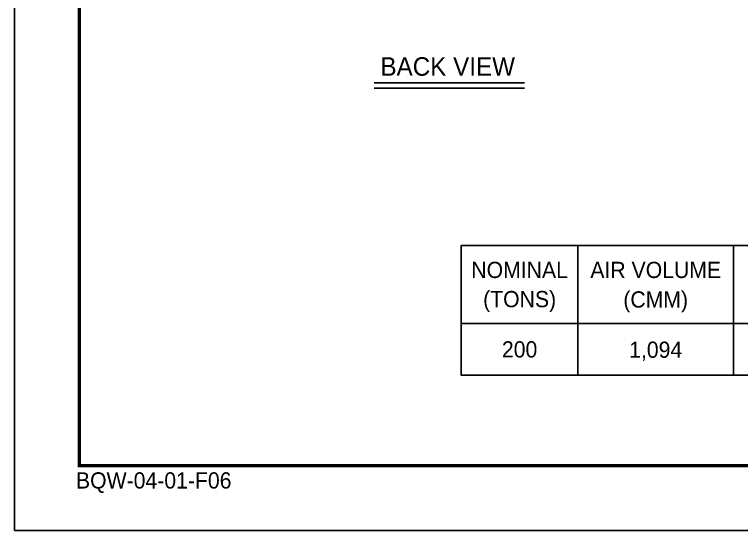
# Model space of a CAD drawing. Header units: millimetres. Extents: x 10706 to 40113, y 7812 to 28607.
# Drawn here: x 10706 to 18557, y 7812 to 13380 of the extents above; entities that cross this region are included whole.
import ezdxf
from ezdxf.enums import TextEntityAlignment as Align

# ---------------------------------------------------------------- set-up
doc = ezdxf.new("R2010")
doc.units = ezdxf.units.MM
for name, color, linetype in [('냉각탑_box', 1, 'Continuous'), ('냉각탑_form', 1, 'Continuous'), ('냉각탑_text', 3, 'Continuous')]:
    doc.layers.add(name, color=color, linetype=linetype)
doc.styles.add('돋움', font='Dotum.ttf')

msp = doc.modelspace()

# ---------------------------------------------------------------- linework, layer by layer
at = {"layer": 'Defpoints'}
msp.add_lwpolyline([(10705.9, 28607.1), (40113.1, 28607.1), (40113.1, 7812), (10705.9, 7812)], close=True, dxfattribs=at)
at = {"layer": '냉각탑_box'}
for p, q in [((14589.3, 12644.7), (16212.7, 12644.7)), ((14589.3, 12586.6), (16212.7, 12586.6)), ((16790.7, 10886.5), (16790.7, 9486.5)), ((18470.7, 10886.5), (18470.7, 9486.5)), ((15530.7, 10046.5), (30580.7, 10046.5))]:
    msp.add_line(p, q, dxfattribs=at)
msp.add_lwpolyline([(15530.7, 10886.5), (30580.7, 10886.5), (30580.7, 9486.5), (15530.7, 9486.5)], close=True, dxfattribs=at)
at = {"layer": '냉각탑_form', "const_width": 35}
msp.add_lwpolyline([(11406.1, 27907), (11406.1, 8512.2), (39412.9, 8512.2), (39412.9, 27907)], close=True, dxfattribs=at)

# ---------------------------------------------------------------- texts
at = {"layer": '냉각탑_form', "style": '돋움'}
msp.add_text('BQW-04-01-F06', height=175.043, dxfattribs=at).set_placement((11369.3, 8264.6))
at = {"layer": '냉각탑_text', "style": '돋움'}
for s, height, p in [('BACK VIEW', 199.97, (15384.3, 12819.7)), ('NOMINAL', 175, (16160.7, 10624)), ('AIR VOLUME', 175, (17630.7, 10624)), ('(TONS)', 175, (16160.7, 10309)), ('(CMM)', 175, (17630.2, 10305.3)), ('200', 175, (16160.7, 9766.5)), ('1,094', 175, (17630.2, 9762.8))]:
    msp.add_text(s, height=height, dxfattribs=at).set_placement(p, align=Align.MIDDLE_CENTER)

doc.saveas('drawing.dxf')
